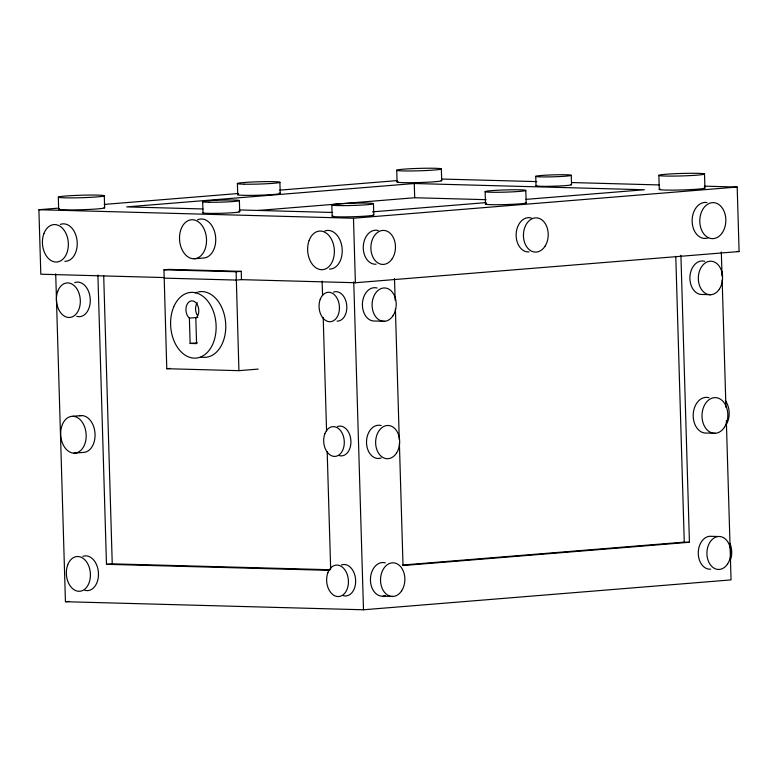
<?xml version="1.0" encoding="UTF-8"?>
<svg xmlns="http://www.w3.org/2000/svg" width="778" height="778" viewBox="0 0 778 778"><rect width="100%" height="100%" fill="white"/><g stroke="black" fill="none" stroke-linecap="round" stroke-linejoin="round"><path stroke-width="1.17" d="M164.479 277.571L40.816 274.216L38.9 209.72L58.262 208.144M104.262 204.41L238.622 193.489M279.779 190.143L397.188 180.593M525.977 199.372L644.388 189.744L414.266 183.511L126.697 206.899L203 208.961M257.615 210.507L414.684 197.738L486.143 199.674M372.526 211.849L486.104 202.611M38.9 209.72L353.484 218.239L737.184 187.041L739.1 251.537L355.39 282.735L241.481 279.652L236.23 280.08M194.218 258.763A19.557 13.469 85.4 0 0 204.089 229.033A19.557 13.469 85.4 0 0 180.768 229.938A19.557 13.469 85.4 0 0 194.218 258.763L203.428 258.014A19.557 13.469 85.4 0 0 215.428 235.433A19.557 13.469 85.4 0 0 197.602 219.785M258.189 369.093L238.924 370.659L166.774 368.714L163.964 269.81L169.079 269.392L241.229 271.347L241.481 279.652M163.964 269.81L236.113 271.755L241.229 271.347M189.385 318.124L190.133 343.438L196.571 343.613L195.823 318.299A9.317 6.418 85.4 0 0 197.116 304.315A9.317 6.418 85.4 0 0 187.255 304.042A9.317 6.418 85.4 0 0 189.385 318.124L197.816 317.434M190.133 343.438L197.359 342.855M166.774 368.714L170.382 368.412M72.879 416.279L81.758 415.559M73.978 453.156A18.477 12.72 85.4 0 0 84.199 425.799A18.477 12.72 85.4 0 0 62.114 425.196A18.477 12.72 85.4 0 0 73.978 453.156L82.857 452.436A18.477 12.72 85.4 0 0 94.965 432.733A18.477 12.72 85.4 0 0 79.55 415.773M97.892 274.955L106.479 564.313L112.246 563.846L330.417 569.749M402.683 565.023L684.261 542.13L689.434 542.266L680.915 255.281M689.434 542.266L403.023 565.548L399.386 443.246M55.705 273.807L65.44 601.715L69.067 601.413M65.44 601.715L363.491 609.777L731.057 579.892L726.341 420.801M442.04 179.057L536.781 181.614M572.005 182.567L659.452 184.94M704.391 186.156L737.184 187.041M239.332 209.943L332.595 212.472M736.688 251.469L739.1 251.537M164.08 278.125L236.356 280.07M710.936 294.697L702.524 294.463A16.776 12.127 -88.4 0 1 689.94 276.521A16.776 12.127 -88.4 0 1 704.683 261.301M384.643 321.275L374.947 321.013A16.678 12.059 -88.4 0 1 362.441 303.157A16.678 12.059 -88.4 0 1 377.097 288.025M715.429 433.278L706.638 433.045A17.865 12.915 -88.4 0 1 693.237 413.935A17.865 12.915 -88.4 0 1 708.933 397.723M718.347 536.509L709.701 536.275A16.484 11.923 -88.4 0 0 698.274 553.703A16.484 11.923 -88.4 0 0 710.674 569.195M106.479 564.313L329.493 570.352M383.116 596.172L393.191 596.454M721.323 251.994L722.052 276.278M722.159 279.924L725.942 407.439M704.508 174.048A22.844 1.235 -1.7 0 1 669.819 176.1A22.844 1.235 -1.7 0 1 670.724 173.932A22.844 1.235 -1.7 0 1 704.508 174.048L704.926 188.062M675.781 256.351L684.261 542.13M658.859 175.342L659.277 189.355M571.256 175.322A17.768 0.963 -1.7 0 1 544.279 176.927A17.768 0.963 -1.7 0 1 544.979 175.235A17.768 0.963 -1.7 0 1 571.256 175.322L571.538 184.726M535.75 176.334L536.032 185.738M525.811 190.454A20.354 1.099 -1.7 0 1 494.896 192.283A20.354 1.099 -1.7 0 1 495.703 190.357A20.354 1.099 -1.7 0 1 525.811 190.454L526.181 202.883M485.132 191.602L485.501 204.04M441.35 168.962A22.329 1.206 -1.7 0 1 407.439 170.975A22.329 1.206 -1.7 0 1 408.324 168.855A22.329 1.206 -1.7 0 1 441.35 168.962L441.7 180.691M414.266 183.511L414.684 197.738M396.731 170.226L397.072 181.955M394.504 278.563L395.146 300.357M395.399 308.837L399.279 439.619M373.459 203.748A20.831 1.128 -1.7 0 1 341.814 205.616A20.831 1.128 -1.7 0 1 342.631 203.642A20.831 1.128 -1.7 0 1 373.459 203.748L373.79 215.01M353.484 218.239L355.39 282.735M353.757 281.879L363.491 609.777M331.817 204.925L332.148 216.187M322.121 281.023L322.549 295.552M323.201 317.346L326.575 431.148M327.188 451.736L330.669 569.175M279.895 182.237L280.226 193.382M239.371 200.51L239.702 211.635M237.407 183.608L237.737 194.743M236.113 271.755L238.924 370.659M202.688 201.765L203.019 212.89M104.281 195.813A23 1.245 -1.7 0 1 69.349 197.884A23 1.245 -1.7 0 1 70.263 195.706A23 1.245 -1.7 0 1 104.281 195.813L104.641 207.823M103.698 275.694L112.246 563.846M58.311 197.126L58.671 209.126M74.717 282.618A17.32 11.923 85.4 0 1 90.238 298.976A17.32 11.923 85.4 0 1 76.74 316.364M82.828 556.358A17.427 12.001 85.4 0 1 98.436 572.812A17.427 12.001 85.4 0 1 84.851 590.317M341.484 564.954A15.774 10.863 85.4 0 1 355.614 579.843A15.774 10.863 85.4 0 1 343.322 595.695M337.526 426.529A14.928 10.279 85.4 0 1 350.897 440.62A14.928 10.279 85.4 0 1 339.266 455.607M333.567 292.081A14.763 10.172 85.4 0 1 346.677 304.743A14.763 10.172 85.4 0 1 337.069 321.129M381.113 458.028A16.63 12.02 -88.4 0 1 366.506 442.099A16.63 12.02 -88.4 0 1 381.171 425.566M385.227 595.744A16.844 12.176 -88.4 0 1 370.435 579.62A16.844 12.176 -88.4 0 1 385.285 562.873M60.373 224.385A18.779 12.934 85.4 0 1 77.051 240.48A18.779 12.934 85.4 0 1 64.827 261.32M324.834 230.978A19.362 13.333 85.4 0 1 342.028 247.569A19.362 13.333 85.4 0 1 329.425 269.062M376.085 264.209A17.019 12.302 -88.4 0 1 363.316 245.994A17.019 12.302 -88.4 0 1 378.273 230.551M529.04 251.897A17.145 12.399 -88.4 0 1 516.184 233.546A17.145 12.399 -88.4 0 1 531.248 217.996M707.951 237.942A18.011 13.022 -88.4 0 1 692.138 221.477A18.011 13.022 -88.4 0 1 706.901 202.533M721.692 271.347A16.027 11.038 85.4 0 1 722.003 274.478M725.359 400.573A17.106 11.777 85.4 0 1 726.078 424.72M729.929 543.345A16.698 11.495 85.4 0 1 730.425 560.014M198.361 291.915A32.958 22.698 85.4 0 1 225.737 324.63A32.958 22.698 85.4 0 1 200.918 356.985M195.317 292.878A32.958 22.698 85.4 0 1 197.204 292.197M238.671 211.412A18.419 0.992 -1.7 0 1 222.926 213.211A18.419 0.992 -1.7 0 1 203.243 212.618M525.607 202.62A20.354 1.099 -1.7 0 1 505.379 204.575A20.354 1.099 -1.7 0 1 486.308 203.729M704.285 187.761A22.844 1.235 -1.7 0 1 681.586 189.958A22.844 1.235 -1.7 0 1 660.191 189.005M571.033 184.493A17.768 0.963 -1.7 0 1 553.382 186.205A17.768 0.963 -1.7 0 1 536.742 185.465M441.068 180.399A22.329 1.206 -1.7 0 1 418.875 182.548A22.329 1.206 -1.7 0 1 397.966 181.614M279.244 193.109A21.278 1.148 -1.7 0 1 259.998 195.181A21.278 1.148 -1.7 0 1 238.204 194.432M103.989 207.522A23 1.245 -1.7 0 1 81.126 209.739A23 1.245 -1.7 0 1 59.585 208.786M373.207 214.738A20.831 1.128 -1.7 0 1 352.492 216.741A20.831 1.128 -1.7 0 1 332.984 215.876M197.641 315.829A9.317 6.418 85.4 0 1 197.252 302.671M393.026 315.703A16.678 12.059 -88.4 0 0 386.792 288.288A16.678 12.059 -88.4 0 0 372.633 309.877A16.678 12.059 -88.4 0 0 393.026 315.703M396.498 453.136A16.63 12.02 -88.4 0 0 390.293 425.809A16.63 12.02 -88.4 0 0 376.173 447.34A16.63 12.02 -88.4 0 0 396.498 453.136M719.368 289.095A16.776 12.127 -88.4 0 0 713.105 261.534A16.776 12.127 -88.4 0 0 698.868 283.241A16.776 12.127 -88.4 0 0 719.368 289.095M724.406 427.317A17.865 12.915 -88.4 0 0 717.734 397.966A17.865 12.915 -88.4 0 0 702.573 421.083A17.865 12.915 -88.4 0 0 724.406 427.317M727.615 563.924A16.484 11.923 -88.4 0 0 721.449 536.82A16.484 11.923 -88.4 0 0 707.455 558.166A16.484 11.923 -88.4 0 0 727.615 563.924M401.652 590.823A16.844 12.176 -88.4 0 0 395.36 563.146A16.844 12.176 -88.4 0 0 381.064 584.949A16.844 12.176 -88.4 0 0 401.652 590.823M57.757 291.283A17.32 11.923 85.4 0 0 68.882 317.492A17.32 11.923 85.4 0 0 78.471 291.847A17.32 11.923 85.4 0 0 57.757 291.283M67.705 564.925A17.427 12.001 85.4 0 0 78.899 591.299A17.427 12.001 85.4 0 0 88.546 565.489A17.427 12.001 85.4 0 0 67.705 564.925M324.844 433.832A14.928 10.279 85.4 0 0 334.433 456.423A14.928 10.279 85.4 0 0 342.699 434.319A14.928 10.279 85.4 0 0 324.844 433.832M320.205 299.384A14.763 10.172 85.4 0 0 329.687 321.732A14.763 10.172 85.4 0 0 337.866 299.861A14.763 10.172 85.4 0 0 320.205 299.384M327.869 572.696A15.774 10.863 85.4 0 0 338.002 596.57A15.774 10.863 85.4 0 0 346.735 573.201A15.774 10.863 85.4 0 0 327.869 572.696M43.889 233.624A18.779 12.934 85.4 0 0 55.948 262.04A18.779 12.934 85.4 0 0 66.344 234.236A18.779 12.934 85.4 0 0 43.889 233.624M309.138 240.402A19.362 13.333 85.4 0 0 321.577 269.703A19.362 13.333 85.4 0 0 332.294 241.024A19.362 13.333 85.4 0 0 309.138 240.402M392.219 258.724A17.019 12.302 -88.4 0 0 385.859 230.755A17.019 12.302 -88.4 0 0 371.417 252.782A17.019 12.302 -88.4 0 0 392.219 258.724M544.95 246.363A17.145 12.399 -88.4 0 0 538.551 218.19A17.145 12.399 -88.4 0 0 523.993 240.383A17.145 12.399 -88.4 0 0 544.95 246.363M722.392 232.593A18.011 13.022 -88.4 0 0 715.663 202.99A18.011 13.022 -88.4 0 0 700.365 226.301A18.011 13.022 -88.4 0 0 722.392 232.593M173.698 306.96A32.958 22.698 85.4 0 0 193.265 358.084A32.958 22.698 85.4 0 0 213.143 310.723A32.958 22.698 85.4 0 0 173.698 306.96M209.175 202.251A18.419 0.992 -1.7 0 0 239.157 200.773A18.419 0.992 -1.7 0 0 214.777 200.384A18.419 0.992 -1.7 0 0 209.175 202.251M244.35 184.192A21.278 1.148 -1.7 0 0 279.438 182.548A21.278 1.148 -1.7 0 0 252.179 182.013A21.278 1.148 -1.7 0 0 244.35 184.192"/></g></svg>
